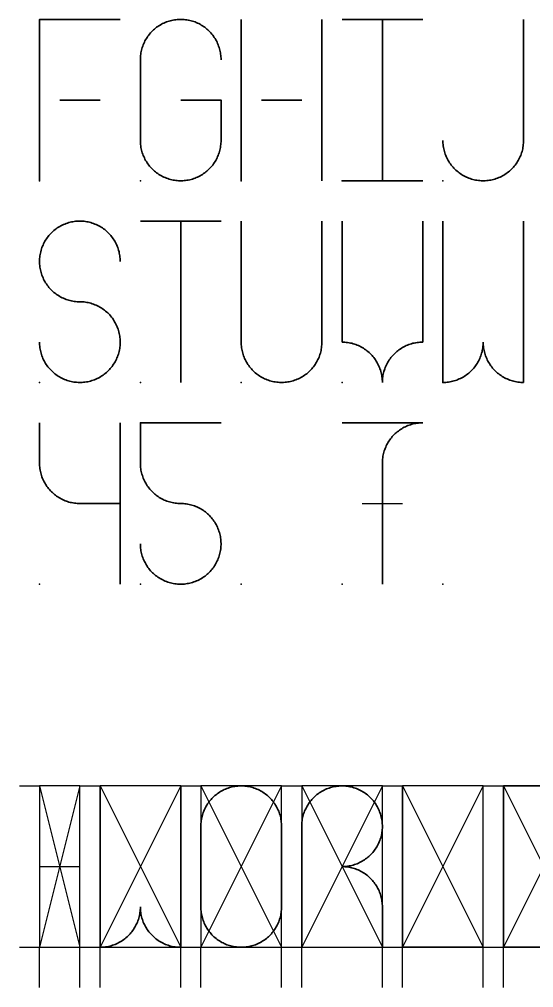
# Model space of a CAD drawing. Header units: millimetres. Extents: x -1 to 74, y -20 to 28.
# Drawn here: x 24 to 49.5, y -20 to 28 of the extents above; entities that cross this region are included whole.
import ezdxf

# ---------------------------------------------------------------- set-up
doc = ezdxf.new("R2010")
doc.units = ezdxf.units.MM
doc.header["$MEASUREMENT"] = 0
doc.layers.add('CALIBRATION', color=254, linetype='Continuous', true_color=0xe6e6e6)
doc.layers.add('CHARACTERS', color=178, linetype='Continuous', true_color=0x000000)

msp = doc.modelspace()

# ---------------------------------------------------------------- linework, layer by layer
at = {"layer": 'CALIBRATION'}
for points in [[(24, -10), (25, -10)], [(25, -10), (27, -18)], [(27, -10), (25, -18)], [(27, -10), (28, -10)], [(28, -10), (32, -18)], [(32, -10), (28, -18)], [(32, -10), (33, -10)], [(33, -10), (37, -18)], [(37, -10), (33, -18)], [(37, -10), (38, -10)], [(38, -10), (42, -18)], [(42, -10), (38, -18)], [(42, -10), (43, -10)], [(43, -10), (47, -18)], [(47, -10), (43, -18)], [(47, -10), (48, -10)], [(48, -10), (52, -18)], [(52, -10), (48, -18)], [(24, -18), (25, -18)], [(25, -20), (25, -18)], [(27, -18), (28, -18)], [(27, -20), (27, -18)], [(28, -20), (28, -18)], [(32, -18), (33, -18)], [(32, -20), (32, -18)], [(33, -20), (33, -18)], [(37, -18), (38, -18)], [(37, -20), (37, -18)], [(38, -20), (38, -18)], [(42, -18), (43, -18)], [(42, -20), (42, -18)], [(43, -20), (43, -18)], [(47, -18), (48, -18)], [(47, -20), (47, -18)], [(48, -20), (48, -18)]]:
    msp.add_lwpolyline(points, dxfattribs=at)
for points in [[(25, -18), (27, -18), (27, -10), (25, -10)], [(28, -18), (32, -18), (32, -10), (28, -10)], [(33, -18), (37, -18), (37, -10), (33, -10)], [(38, -18), (42, -18), (42, -10), (38, -10)], [(43, -18), (47, -18), (47, -10), (43, -10)], [(48, -18), (52, -18), (52, -10), (48, -10)]]:
    msp.add_lwpolyline(points, close=True, dxfattribs=at)
for p in [(25, 20), (30, 20), (35, 20), (40, 20), (45, 20), (25, 10), (30, 10), (35, 10), (40, 10), (45, 10), (25, 0), (30, 0), (35, 0), (40, 0), (45, 0)]:
    msp.add_point(p, dxfattribs=at)
at = {"layer": 'CHARACTERS', "color": 250, "lineweight": 35, "true_color": 0x333333}
for points in [[(29, 28), (25, 28), (25, 20)], [(30, 26), (30.001, 26.069), (30.005, 26.138), (30.011, 26.207), (30.019, 26.275), (30.03, 26.344), (30.043, 26.411), (30.058, 26.479), (30.076, 26.545), (30.096, 26.611), (30.118, 26.677), (30.142, 26.741), (30.169, 26.805), (30.198, 26.868), (30.229, 26.929), (30.262, 26.99), (30.297, 27.049), (30.335, 27.108), (30.374, 27.164), (30.415, 27.22), (30.458, 27.274), (30.503, 27.326), (30.55, 27.377), (30.598, 27.426), (30.648, 27.474), (30.7, 27.52), (30.753, 27.564), (30.808, 27.606), (30.864, 27.646), (30.921, 27.684), (30.98, 27.72), (31.04, 27.755), (31.101, 27.787), (31.163, 27.817), (31.227, 27.844), (31.291, 27.87), (31.356, 27.893), (31.421, 27.915), (31.488, 27.933), (31.555, 27.95), (31.623, 27.964), (31.691, 27.976), (31.759, 27.985), (31.828, 27.993), (31.896, 27.997), (31.965, 28), (32.035, 28), (32.104, 27.997), (32.172, 27.993), (32.241, 27.985), (32.309, 27.976), (32.377, 27.964), (32.445, 27.95), (32.512, 27.933), (32.579, 27.915), (32.644, 27.893), (32.709, 27.87), (32.773, 27.844), (32.837, 27.817), (32.899, 27.787), (32.96, 27.755), (33.02, 27.72), (33.079, 27.684), (33.136, 27.646), (33.192, 27.606), (33.247, 27.564), (33.3, 27.52), (33.352, 27.474), (33.402, 27.426), (33.45, 27.377), (33.497, 27.326), (33.542, 27.274), (33.585, 27.22), (33.626, 27.164), (33.665, 27.108), (33.703, 27.049), (33.738, 26.99), (33.771, 26.929), (33.802, 26.868), (33.831, 26.805), (33.858, 26.741), (33.882, 26.677), (33.904, 26.611), (33.924, 26.545), (33.942, 26.479), (33.957, 26.411), (33.97, 26.344), (33.981, 26.275), (33.989, 26.207), (33.995, 26.138), (33.999, 26.069), (34, 26)], [(35, 28), (35, 20)], [(39, 28), (39, 20)], [(40, 28), (44, 28)], [(42, 28), (42, 20)], [(49, 28), (49, 22)], [(30, 22), (30, 26)], [(26, 24), (28, 24)], [(32, 24), (34, 24), (34, 22)], [(36, 24), (38, 24)], [(34, 22), (33.999, 21.931), (33.995, 21.862), (33.989, 21.793), (33.981, 21.725), (33.97, 21.656), (33.957, 21.589), (33.942, 21.521), (33.924, 21.455), (33.904, 21.389), (33.882, 21.323), (33.858, 21.259), (33.831, 21.195), (33.802, 21.132), (33.771, 21.071), (33.738, 21.01), (33.703, 20.951), (33.665, 20.892), (33.626, 20.836), (33.585, 20.78), (33.542, 20.726), (33.497, 20.674), (33.45, 20.623), (33.402, 20.574), (33.352, 20.526), (33.3, 20.48), (33.247, 20.436), (33.192, 20.394), (33.136, 20.354), (33.079, 20.316), (33.02, 20.28), (32.96, 20.245), (32.899, 20.213), (32.837, 20.183), (32.773, 20.156), (32.709, 20.13), (32.644, 20.107), (32.579, 20.085), (32.512, 20.067), (32.445, 20.05), (32.377, 20.036), (32.309, 20.024), (32.241, 20.015), (32.172, 20.007), (32.104, 20.003), (32.035, 20), (31.965, 20), (31.896, 20.003), (31.828, 20.007), (31.759, 20.015), (31.691, 20.024), (31.623, 20.036), (31.555, 20.05), (31.488, 20.067), (31.421, 20.085), (31.356, 20.107), (31.291, 20.13), (31.227, 20.156), (31.163, 20.183), (31.101, 20.213), (31.04, 20.245), (30.98, 20.28), (30.921, 20.316), (30.864, 20.354), (30.808, 20.394), (30.753, 20.436), (30.7, 20.48), (30.648, 20.526), (30.598, 20.574), (30.55, 20.623), (30.503, 20.674), (30.458, 20.726), (30.415, 20.78), (30.374, 20.836), (30.335, 20.892), (30.297, 20.951), (30.262, 21.01), (30.229, 21.071), (30.198, 21.132), (30.169, 21.195), (30.142, 21.259), (30.118, 21.323), (30.096, 21.389), (30.076, 21.455), (30.058, 21.521), (30.043, 21.589), (30.03, 21.656), (30.019, 21.725), (30.011, 21.793), (30.005, 21.862), (30.001, 21.931), (30, 22)], [(49, 22), (48.999, 21.931), (48.995, 21.862), (48.989, 21.793), (48.981, 21.725), (48.97, 21.656), (48.957, 21.589), (48.942, 21.521), (48.924, 21.455), (48.904, 21.389), (48.882, 21.323), (48.858, 21.259), (48.831, 21.195), (48.802, 21.132), (48.771, 21.071), (48.738, 21.01), (48.703, 20.951), (48.665, 20.892), (48.626, 20.836), (48.585, 20.78), (48.542, 20.726), (48.497, 20.674), (48.45, 20.623), (48.402, 20.574), (48.352, 20.526), (48.3, 20.48), (48.247, 20.436), (48.192, 20.394), (48.136, 20.354), (48.079, 20.316), (48.02, 20.28), (47.96, 20.245), (47.899, 20.213), (47.837, 20.183), (47.773, 20.156), (47.709, 20.13), (47.644, 20.107), (47.579, 20.085), (47.512, 20.067), (47.445, 20.05), (47.377, 20.036), (47.309, 20.024), (47.241, 20.015), (47.172, 20.007), (47.104, 20.003), (47.035, 20), (46.965, 20), (46.896, 20.003), (46.828, 20.007), (46.759, 20.015), (46.691, 20.024), (46.623, 20.036), (46.555, 20.05), (46.488, 20.067), (46.421, 20.085), (46.356, 20.107), (46.291, 20.13), (46.227, 20.156), (46.163, 20.183), (46.101, 20.213), (46.04, 20.245), (45.98, 20.28), (45.921, 20.316), (45.864, 20.354), (45.808, 20.394), (45.753, 20.436), (45.7, 20.48), (45.648, 20.526), (45.598, 20.574), (45.55, 20.623), (45.503, 20.674), (45.458, 20.726), (45.415, 20.78), (45.374, 20.836), (45.335, 20.892), (45.297, 20.951), (45.262, 21.01), (45.229, 21.071), (45.198, 21.132), (45.169, 21.195), (45.142, 21.259), (45.118, 21.323), (45.096, 21.389), (45.076, 21.455), (45.058, 21.521), (45.043, 21.589), (45.03, 21.656), (45.019, 21.725), (45.011, 21.793), (45.005, 21.862), (45.001, 21.931), (45, 22)], [(40, 20), (44, 20)], [(27, 14), (26.93, 14.001), (26.86, 14.005), (26.791, 14.011), (26.722, 14.019), (26.653, 14.03), (26.584, 14.044), (26.516, 14.059), (26.449, 14.077), (26.382, 14.098), (26.316, 14.121), (26.251, 14.146), (26.187, 14.173), (26.123, 14.202), (26.061, 14.234), (26, 14.268), (25.94, 14.304), (25.882, 14.342), (25.824, 14.382), (25.769, 14.424), (25.714, 14.468), (25.662, 14.514), (25.611, 14.561), (25.561, 14.611), (25.514, 14.662), (25.468, 14.714), (25.424, 14.769), (25.382, 14.824), (25.342, 14.882), (25.304, 14.94), (25.268, 15), (25.234, 15.061), (25.202, 15.123), (25.173, 15.187), (25.146, 15.251), (25.121, 15.316), (25.098, 15.382), (25.077, 15.449), (25.059, 15.516), (25.044, 15.584), (25.03, 15.653), (25.019, 15.722), (25.011, 15.791), (25.005, 15.86), (25.001, 15.93), (25, 16), (25.001, 16.07), (25.005, 16.14), (25.011, 16.209), (25.019, 16.278), (25.03, 16.347), (25.044, 16.416), (25.059, 16.484), (25.077, 16.551), (25.098, 16.618), (25.121, 16.684), (25.146, 16.749), (25.173, 16.813), (25.202, 16.877), (25.234, 16.939), (25.268, 17), (25.304, 17.06), (25.342, 17.118), (25.382, 17.176), (25.424, 17.231), (25.468, 17.286), (25.514, 17.338), (25.561, 17.389), (25.611, 17.439), (25.662, 17.486), (25.714, 17.532), (25.769, 17.576), (25.824, 17.618), (25.882, 17.658), (25.94, 17.696), (26, 17.732), (26.061, 17.766), (26.123, 17.798), (26.187, 17.827), (26.251, 17.854), (26.316, 17.879), (26.382, 17.902), (26.449, 17.923), (26.516, 17.941), (26.584, 17.956), (26.653, 17.97), (26.722, 17.981), (26.791, 17.989), (26.86, 17.995), (26.93, 17.999), (27, 18), (27.07, 17.999), (27.14, 17.995), (27.209, 17.989), (27.278, 17.981), (27.347, 17.97), (27.416, 17.956), (27.484, 17.941), (27.551, 17.923), (27.618, 17.902), (27.684, 17.879), (27.749, 17.854), (27.813, 17.827), (27.877, 17.798), (27.939, 17.766), (28, 17.732), (28.06, 17.696), (28.118, 17.658), (28.176, 17.618), (28.231, 17.576), (28.286, 17.532), (28.338, 17.486), (28.389, 17.439), (28.439, 17.389), (28.486, 17.338), (28.532, 17.286), (28.576, 17.231), (28.618, 17.176), (28.658, 17.118), (28.696, 17.06), (28.732, 17), (28.766, 16.939), (28.798, 16.877), (28.827, 16.813), (28.854, 16.749), (28.879, 16.684), (28.902, 16.618), (28.923, 16.551), (28.941, 16.484), (28.956, 16.416), (28.97, 16.347), (28.981, 16.278), (28.989, 16.209), (28.995, 16.14), (28.999, 16.07), (29, 16)], [(30, 18), (34, 18)], [(32, 18), (32, 10)], [(35, 12), (35, 18)], [(39, 18), (39, 12)], [(40, 12), (40, 18)], [(44, 18), (44, 12)], [(45, 10), (45, 18)], [(49, 18), (49, 10)], [(25, 12), (25.001, 11.931), (25.005, 11.862), (25.011, 11.792), (25.019, 11.724), (25.03, 11.655), (25.043, 11.587), (25.059, 11.52), (25.076, 11.453), (25.096, 11.386), (25.119, 11.321), (25.144, 11.256), (25.17, 11.192), (25.199, 11.129), (25.231, 11.067), (25.264, 11.007), (25.3, 10.947), (25.337, 10.889), (25.377, 10.832), (25.418, 10.776), (25.461, 10.722), (25.507, 10.67), (25.553, 10.619), (25.602, 10.57), (25.653, 10.522), (25.705, 10.476), (25.758, 10.432), (25.813, 10.39), (25.87, 10.35), (25.928, 10.312), (25.987, 10.276), (26.047, 10.242), (26.109, 10.21), (26.171, 10.18), (26.235, 10.152), (26.299, 10.127), (26.364, 10.104), (26.43, 10.083), (26.497, 10.064), (26.565, 10.048), (26.633, 10.034), (26.701, 10.023), (26.77, 10.013), (26.838, 10.007), (26.908, 10.002), (26.977, 10), (27.046, 10.001), (27.115, 10.003), (27.185, 10.009), (27.253, 10.016), (27.322, 10.026), (27.39, 10.038), (27.458, 10.053), (27.525, 10.07), (27.592, 10.09), (27.657, 10.111), (27.722, 10.135), (27.787, 10.161), (27.85, 10.19), (27.912, 10.22), (27.973, 10.253), (28.033, 10.288), (28.092, 10.324), (28.149, 10.363), (28.205, 10.404), (28.26, 10.447), (28.313, 10.491), (28.364, 10.538), (28.414, 10.586), (28.462, 10.636), (28.509, 10.687), (28.553, 10.74), (28.596, 10.795), (28.637, 10.851), (28.676, 10.908), (28.712, 10.967), (28.747, 11.027), (28.78, 11.088), (28.81, 11.15), (28.839, 11.213), (28.865, 11.278), (28.889, 11.343), (28.91, 11.408), (28.93, 11.475), (28.947, 11.542), (28.962, 11.61), (28.974, 11.678), (28.984, 11.747), (28.991, 11.815), (28.997, 11.885), (28.999, 11.954), (29, 12.023), (28.998, 12.092), (28.993, 12.162), (28.987, 12.23), (28.977, 12.299), (28.966, 12.367), (28.952, 12.435), (28.936, 12.503), (28.917, 12.57), (28.896, 12.636), (28.873, 12.701), (28.848, 12.765), (28.82, 12.829), (28.79, 12.891), (28.758, 12.953), (28.724, 13.013), (28.688, 13.072), (28.65, 13.13), (28.61, 13.187), (28.568, 13.242), (28.524, 13.295), (28.478, 13.347), (28.43, 13.398), (28.381, 13.447), (28.33, 13.493), (28.278, 13.539), (28.224, 13.582), (28.168, 13.623), (28.111, 13.663), (28.053, 13.7), (27.993, 13.736), (27.933, 13.769), (27.871, 13.801), (27.808, 13.83), (27.744, 13.856), (27.679, 13.881), (27.614, 13.904), (27.547, 13.924), (27.48, 13.941), (27.413, 13.957), (27.345, 13.97), (27.276, 13.981), (27.208, 13.989), (27.138, 13.995), (27.069, 13.999), (27, 14)], [(39, 12), (38.999, 11.931), (38.995, 11.862), (38.989, 11.793), (38.981, 11.725), (38.97, 11.656), (38.957, 11.589), (38.942, 11.521), (38.924, 11.455), (38.904, 11.389), (38.882, 11.323), (38.858, 11.259), (38.831, 11.195), (38.802, 11.132), (38.771, 11.071), (38.738, 11.01), (38.703, 10.951), (38.665, 10.892), (38.626, 10.836), (38.585, 10.78), (38.542, 10.726), (38.497, 10.674), (38.45, 10.623), (38.402, 10.574), (38.352, 10.526), (38.3, 10.48), (38.247, 10.436), (38.192, 10.394), (38.136, 10.354), (38.079, 10.316), (38.02, 10.28), (37.96, 10.245), (37.899, 10.213), (37.837, 10.183), (37.773, 10.156), (37.709, 10.13), (37.644, 10.107), (37.579, 10.085), (37.512, 10.067), (37.445, 10.05), (37.377, 10.036), (37.309, 10.024), (37.241, 10.015), (37.172, 10.007), (37.104, 10.003), (37.035, 10), (36.965, 10), (36.896, 10.003), (36.828, 10.007), (36.759, 10.015), (36.691, 10.024), (36.623, 10.036), (36.555, 10.05), (36.488, 10.067), (36.421, 10.085), (36.356, 10.107), (36.291, 10.13), (36.227, 10.156), (36.163, 10.183), (36.101, 10.213), (36.04, 10.245), (35.98, 10.28), (35.921, 10.316), (35.864, 10.354), (35.808, 10.394), (35.753, 10.436), (35.7, 10.48), (35.648, 10.526), (35.598, 10.574), (35.55, 10.623), (35.503, 10.674), (35.458, 10.726), (35.415, 10.78), (35.374, 10.836), (35.335, 10.892), (35.297, 10.951), (35.262, 11.01), (35.229, 11.071), (35.198, 11.132), (35.169, 11.195), (35.142, 11.259), (35.118, 11.323), (35.096, 11.389), (35.076, 11.455), (35.058, 11.521), (35.043, 11.589), (35.03, 11.656), (35.019, 11.725), (35.011, 11.793), (35.005, 11.862), (35.001, 11.931), (35, 12)], [(42, 10), (41.999, 10.07), (41.995, 10.14), (41.989, 10.209), (41.981, 10.278), (41.97, 10.347), (41.956, 10.416), (41.941, 10.484), (41.923, 10.551), (41.902, 10.618), (41.879, 10.684), (41.854, 10.749), (41.827, 10.813), (41.798, 10.877), (41.766, 10.939), (41.732, 11), (41.696, 11.06), (41.658, 11.118), (41.618, 11.176), (41.576, 11.231), (41.532, 11.286), (41.486, 11.338), (41.439, 11.389), (41.389, 11.439), (41.338, 11.486), (41.286, 11.532), (41.231, 11.576), (41.176, 11.618), (41.118, 11.658), (41.06, 11.696), (41, 11.732), (40.939, 11.766), (40.877, 11.798), (40.813, 11.827), (40.749, 11.854), (40.684, 11.879), (40.618, 11.902), (40.551, 11.923), (40.484, 11.941), (40.416, 11.956), (40.347, 11.97), (40.278, 11.981), (40.209, 11.989), (40.14, 11.995), (40.07, 11.999), (40, 12)], [(44, 12), (43.93, 11.999), (43.86, 11.995), (43.791, 11.989), (43.722, 11.981), (43.653, 11.97), (43.584, 11.956), (43.516, 11.941), (43.449, 11.923), (43.382, 11.902), (43.316, 11.879), (43.251, 11.854), (43.187, 11.827), (43.123, 11.798), (43.061, 11.766), (43, 11.732), (42.94, 11.696), (42.882, 11.658), (42.824, 11.618), (42.769, 11.576), (42.714, 11.532), (42.662, 11.486), (42.611, 11.439), (42.561, 11.389), (42.514, 11.338), (42.468, 11.286), (42.424, 11.231), (42.382, 11.176), (42.342, 11.118), (42.304, 11.06), (42.268, 11), (42.234, 10.939), (42.202, 10.877), (42.173, 10.813), (42.146, 10.749), (42.121, 10.684), (42.098, 10.618), (42.077, 10.551), (42.059, 10.484), (42.044, 10.416), (42.03, 10.347), (42.019, 10.278), (42.011, 10.209), (42.005, 10.14), (42.001, 10.07), (42, 10)], [(47, 12), (46.999, 11.93), (46.995, 11.86), (46.989, 11.791), (46.981, 11.722), (46.97, 11.653), (46.956, 11.584), (46.941, 11.516), (46.923, 11.449), (46.902, 11.382), (46.879, 11.316), (46.854, 11.251), (46.827, 11.187), (46.798, 11.123), (46.766, 11.061), (46.732, 11), (46.696, 10.94), (46.658, 10.882), (46.618, 10.824), (46.576, 10.769), (46.532, 10.714), (46.486, 10.662), (46.439, 10.611), (46.389, 10.561), (46.338, 10.514), (46.286, 10.468), (46.231, 10.424), (46.176, 10.382), (46.118, 10.342), (46.06, 10.304), (46, 10.268), (45.939, 10.234), (45.877, 10.202), (45.813, 10.173), (45.749, 10.146), (45.684, 10.121), (45.618, 10.098), (45.551, 10.077), (45.484, 10.059), (45.416, 10.044), (45.347, 10.03), (45.278, 10.019), (45.209, 10.011), (45.14, 10.005), (45.07, 10.001), (45, 10)], [(49, 10), (48.93, 10.001), (48.86, 10.005), (48.791, 10.011), (48.722, 10.019), (48.653, 10.03), (48.584, 10.044), (48.516, 10.059), (48.449, 10.077), (48.382, 10.098), (48.316, 10.121), (48.251, 10.146), (48.187, 10.173), (48.123, 10.202), (48.061, 10.234), (48, 10.268), (47.94, 10.304), (47.882, 10.342), (47.824, 10.382), (47.769, 10.424), (47.714, 10.468), (47.662, 10.514), (47.611, 10.561), (47.561, 10.611), (47.514, 10.662), (47.468, 10.714), (47.424, 10.769), (47.382, 10.824), (47.342, 10.882), (47.304, 10.94), (47.268, 11), (47.234, 11.061), (47.202, 11.123), (47.173, 11.187), (47.146, 11.251), (47.121, 11.316), (47.098, 11.382), (47.077, 11.449), (47.059, 11.516), (47.044, 11.584), (47.03, 11.653), (47.019, 11.722), (47.011, 11.791), (47.005, 11.86), (47.001, 11.93), (47, 12)], [(25, 6), (25, 8)], [(29, 8), (29, 0)], [(30, 6), (30, 8), (34, 8)], [(40, 8), (44, 8)], [(44, 8), (43.932, 7.999), (43.864, 7.995), (43.795, 7.99), (43.728, 7.981), (43.66, 7.971), (43.593, 7.958), (43.526, 7.943), (43.46, 7.926), (43.395, 7.906), (43.33, 7.885), (43.266, 7.861), (43.203, 7.834), (43.141, 7.806), (43.08, 7.776), (43.02, 7.743), (42.961, 7.709), (42.903, 7.672), (42.847, 7.634), (42.792, 7.594), (42.738, 7.551), (42.686, 7.507), (42.635, 7.462), (42.586, 7.414), (42.538, 7.365), (42.493, 7.314), (42.449, 7.262), (42.406, 7.208), (42.366, 7.153), (42.328, 7.097), (42.291, 7.039), (42.257, 6.98), (42.224, 6.92), (42.194, 6.859), (42.166, 6.797), (42.139, 6.734), (42.115, 6.67), (42.094, 6.605), (42.074, 6.54), (42.057, 6.474), (42.042, 6.407), (42.029, 6.34), (42.019, 6.272), (42.01, 6.205), (42.005, 6.136), (42.001, 6.068), (42, 6)], [(27, 4), (26.932, 4.001), (26.864, 4.005), (26.795, 4.01), (26.728, 4.019), (26.66, 4.029), (26.593, 4.042), (26.526, 4.057), (26.46, 4.074), (26.395, 4.094), (26.33, 4.115), (26.266, 4.139), (26.203, 4.166), (26.141, 4.194), (26.08, 4.224), (26.02, 4.257), (25.961, 4.291), (25.903, 4.328), (25.847, 4.366), (25.792, 4.406), (25.738, 4.449), (25.686, 4.493), (25.635, 4.538), (25.586, 4.586), (25.538, 4.635), (25.493, 4.686), (25.449, 4.738), (25.406, 4.792), (25.366, 4.847), (25.328, 4.903), (25.291, 4.961), (25.257, 5.02), (25.224, 5.08), (25.194, 5.141), (25.166, 5.203), (25.139, 5.266), (25.115, 5.33), (25.094, 5.395), (25.074, 5.46), (25.057, 5.526), (25.042, 5.593), (25.029, 5.66), (25.019, 5.728), (25.01, 5.795), (25.005, 5.864), (25.001, 5.932), (25, 6)], [(32, 4), (31.93, 4.001), (31.86, 4.005), (31.791, 4.011), (31.722, 4.019), (31.653, 4.03), (31.584, 4.044), (31.516, 4.059), (31.449, 4.077), (31.382, 4.098), (31.316, 4.121), (31.251, 4.146), (31.187, 4.173), (31.123, 4.202), (31.061, 4.234), (31, 4.268), (30.94, 4.304), (30.882, 4.342), (30.824, 4.382), (30.769, 4.424), (30.714, 4.468), (30.662, 4.514), (30.611, 4.561), (30.561, 4.611), (30.514, 4.662), (30.468, 4.714), (30.424, 4.769), (30.382, 4.824), (30.342, 4.882), (30.304, 4.94), (30.268, 5), (30.234, 5.061), (30.202, 5.123), (30.173, 5.187), (30.146, 5.251), (30.121, 5.316), (30.098, 5.382), (30.077, 5.449), (30.059, 5.516), (30.044, 5.584), (30.03, 5.653), (30.019, 5.722), (30.011, 5.791), (30.005, 5.86), (30.001, 5.93), (30, 6)], [(42, 6), (42, 0)], [(29, 4), (27, 4)], [(30, 2), (30.001, 1.931), (30.005, 1.862), (30.011, 1.792), (30.019, 1.724), (30.03, 1.655), (30.043, 1.587), (30.059, 1.52), (30.076, 1.453), (30.096, 1.386), (30.119, 1.321), (30.144, 1.256), (30.17, 1.192), (30.199, 1.129), (30.231, 1.067), (30.264, 1.007), (30.3, 0.947), (30.337, 0.889), (30.377, 0.832), (30.418, 0.776), (30.461, 0.722), (30.507, 0.67), (30.553, 0.619), (30.602, 0.57), (30.653, 0.522), (30.705, 0.476), (30.758, 0.432), (30.813, 0.39), (30.87, 0.35), (30.928, 0.312), (30.987, 0.276), (31.047, 0.242), (31.109, 0.21), (31.171, 0.18), (31.235, 0.152), (31.299, 0.127), (31.364, 0.104), (31.43, 0.083), (31.497, 0.064), (31.565, 0.048), (31.633, 0.034), (31.701, 0.023), (31.77, 0.013), (31.838, 0.007), (31.908, 0.002), (31.977, 0), (32.046, 0.001), (32.115, 0.003), (32.185, 0.009), (32.253, 0.016), (32.322, 0.026), (32.39, 0.038), (32.458, 0.053), (32.525, 0.07), (32.592, 0.09), (32.657, 0.111), (32.722, 0.135), (32.787, 0.161), (32.85, 0.19), (32.912, 0.22), (32.973, 0.253), (33.033, 0.288), (33.092, 0.324), (33.149, 0.363), (33.205, 0.404), (33.26, 0.447), (33.313, 0.491), (33.364, 0.538), (33.414, 0.586), (33.462, 0.636), (33.509, 0.687), (33.553, 0.74), (33.596, 0.795), (33.637, 0.851), (33.676, 0.908), (33.712, 0.967), (33.747, 1.027), (33.78, 1.088), (33.81, 1.15), (33.839, 1.213), (33.865, 1.278), (33.889, 1.343), (33.91, 1.408), (33.93, 1.475), (33.947, 1.542), (33.962, 1.61), (33.974, 1.678), (33.984, 1.747), (33.991, 1.815), (33.997, 1.885), (33.999, 1.954), (34, 2.023), (33.998, 2.092), (33.993, 2.162), (33.987, 2.23), (33.977, 2.299), (33.966, 2.367), (33.952, 2.435), (33.936, 2.503), (33.917, 2.57), (33.896, 2.636), (33.873, 2.701), (33.848, 2.765), (33.82, 2.829), (33.79, 2.891), (33.758, 2.953), (33.724, 3.013), (33.688, 3.072), (33.65, 3.13), (33.61, 3.187), (33.568, 3.242), (33.524, 3.295), (33.478, 3.347), (33.43, 3.398), (33.381, 3.447), (33.33, 3.493), (33.278, 3.539), (33.224, 3.582), (33.168, 3.623), (33.111, 3.663), (33.053, 3.7), (32.993, 3.736), (32.933, 3.769), (32.871, 3.801), (32.808, 3.83), (32.744, 3.856), (32.679, 3.881), (32.614, 3.904), (32.547, 3.924), (32.48, 3.941), (32.413, 3.957), (32.345, 3.97), (32.276, 3.981), (32.208, 3.989), (32.138, 3.995), (32.069, 3.999), (32, 4)], [(28, -18), (28, -10)], [(32, -10), (32, -18)], [(33, -12), (33.001, -11.931), (33.005, -11.862), (33.011, -11.793), (33.019, -11.725), (33.03, -11.656), (33.043, -11.589), (33.058, -11.521), (33.076, -11.455), (33.096, -11.389), (33.118, -11.323), (33.142, -11.259), (33.169, -11.195), (33.198, -11.132), (33.229, -11.071), (33.262, -11.01), (33.297, -10.951), (33.335, -10.892), (33.374, -10.836), (33.415, -10.78), (33.458, -10.726), (33.503, -10.674), (33.55, -10.623), (33.598, -10.574), (33.648, -10.526), (33.7, -10.48), (33.753, -10.436), (33.808, -10.394), (33.864, -10.354), (33.921, -10.316), (33.98, -10.28), (34.04, -10.245), (34.101, -10.213), (34.163, -10.183), (34.227, -10.156), (34.291, -10.13), (34.356, -10.107), (34.421, -10.085), (34.488, -10.067), (34.555, -10.05), (34.623, -10.036), (34.691, -10.024), (34.759, -10.015), (34.828, -10.007), (34.896, -10.003), (34.965, -10), (35.035, -10), (35.104, -10.003), (35.172, -10.007), (35.241, -10.015), (35.309, -10.024), (35.377, -10.036), (35.445, -10.05), (35.512, -10.067), (35.579, -10.085), (35.644, -10.107), (35.709, -10.13), (35.773, -10.156), (35.837, -10.183), (35.899, -10.213), (35.96, -10.245), (36.02, -10.28), (36.079, -10.316), (36.136, -10.354), (36.192, -10.394), (36.247, -10.436), (36.3, -10.48), (36.352, -10.526), (36.402, -10.574), (36.45, -10.623), (36.497, -10.674), (36.542, -10.726), (36.585, -10.78), (36.626, -10.836), (36.665, -10.892), (36.703, -10.951), (36.738, -11.01), (36.771, -11.071), (36.802, -11.132), (36.831, -11.195), (36.858, -11.259), (36.882, -11.323), (36.904, -11.389), (36.924, -11.455), (36.942, -11.521), (36.957, -11.589), (36.97, -11.656), (36.981, -11.725), (36.989, -11.793), (36.995, -11.862), (36.999, -11.931), (37, -12)], [(38, -12), (38.001, -11.931), (38.005, -11.862), (38.011, -11.792), (38.019, -11.724), (38.03, -11.655), (38.043, -11.587), (38.059, -11.52), (38.076, -11.453), (38.096, -11.386), (38.119, -11.321), (38.144, -11.256), (38.17, -11.192), (38.199, -11.129), (38.231, -11.067), (38.264, -11.007), (38.3, -10.947), (38.337, -10.889), (38.377, -10.832), (38.418, -10.776), (38.461, -10.722), (38.507, -10.67), (38.553, -10.619), (38.602, -10.57), (38.653, -10.522), (38.705, -10.476), (38.758, -10.432), (38.813, -10.39), (38.87, -10.35), (38.928, -10.312), (38.987, -10.276), (39.047, -10.242), (39.109, -10.21), (39.171, -10.18), (39.235, -10.152), (39.299, -10.127), (39.364, -10.104), (39.43, -10.083), (39.497, -10.064), (39.565, -10.048), (39.633, -10.034), (39.701, -10.023), (39.77, -10.013), (39.838, -10.007), (39.908, -10.002), (39.977, -10), (40.046, -10.001), (40.115, -10.003), (40.185, -10.009), (40.253, -10.016), (40.322, -10.026), (40.39, -10.038), (40.458, -10.053), (40.525, -10.07), (40.592, -10.09), (40.657, -10.111), (40.722, -10.135), (40.787, -10.161), (40.85, -10.19), (40.912, -10.22), (40.973, -10.253), (41.033, -10.288), (41.092, -10.324), (41.149, -10.363), (41.205, -10.404), (41.26, -10.447), (41.313, -10.491), (41.364, -10.538), (41.414, -10.586), (41.462, -10.636), (41.509, -10.687), (41.553, -10.74), (41.596, -10.795), (41.637, -10.851), (41.676, -10.908), (41.712, -10.967), (41.747, -11.027), (41.78, -11.088), (41.81, -11.15), (41.839, -11.213), (41.865, -11.278), (41.889, -11.343), (41.91, -11.408), (41.93, -11.475), (41.947, -11.542), (41.962, -11.61), (41.974, -11.678), (41.984, -11.747), (41.991, -11.815), (41.997, -11.885), (41.999, -11.954), (42, -12.023), (41.998, -12.092), (41.993, -12.162), (41.987, -12.23), (41.977, -12.299), (41.966, -12.367), (41.952, -12.435), (41.936, -12.503), (41.917, -12.57), (41.896, -12.636), (41.873, -12.701), (41.848, -12.765), (41.82, -12.829), (41.79, -12.891), (41.758, -12.953), (41.724, -13.013), (41.688, -13.072), (41.65, -13.13), (41.61, -13.187), (41.568, -13.242), (41.524, -13.295), (41.478, -13.347), (41.43, -13.398), (41.381, -13.447), (41.33, -13.493), (41.278, -13.539), (41.224, -13.582), (41.168, -13.623), (41.111, -13.663), (41.053, -13.7), (40.993, -13.736), (40.933, -13.769), (40.871, -13.801), (40.808, -13.83), (40.744, -13.856), (40.679, -13.881), (40.614, -13.904), (40.547, -13.924), (40.48, -13.941), (40.413, -13.957), (40.345, -13.97), (40.276, -13.981), (40.208, -13.989), (40.138, -13.995), (40.069, -13.999), (40, -14)], [(47, -18), (43, -18), (43, -10)], [(50, -18), (48, -18), (48, -10), (50, -10)], [(33, -16), (33, -12)], [(37, -12), (37, -16)], [(38, -18), (38, -12)], [(40, -14), (40.068, -14.001), (40.136, -14.005), (40.205, -14.01), (40.272, -14.019), (40.34, -14.029), (40.407, -14.042), (40.474, -14.057), (40.54, -14.074), (40.605, -14.094), (40.67, -14.115), (40.734, -14.139), (40.797, -14.166), (40.859, -14.194), (40.92, -14.224), (40.98, -14.257), (41.039, -14.291), (41.097, -14.328), (41.153, -14.366), (41.208, -14.406), (41.262, -14.449), (41.314, -14.493), (41.365, -14.538), (41.414, -14.586), (41.462, -14.635), (41.507, -14.686), (41.551, -14.738), (41.594, -14.792), (41.634, -14.847), (41.672, -14.903), (41.709, -14.961), (41.743, -15.02), (41.776, -15.08), (41.806, -15.141), (41.834, -15.203), (41.861, -15.266), (41.885, -15.33), (41.906, -15.395), (41.926, -15.46), (41.943, -15.526), (41.958, -15.593), (41.971, -15.66), (41.981, -15.728), (41.99, -15.795), (41.995, -15.864), (41.999, -15.932), (42, -16)], [(30, -16), (29.999, -16.07), (29.995, -16.14), (29.989, -16.209), (29.981, -16.278), (29.97, -16.347), (29.956, -16.416), (29.941, -16.484), (29.923, -16.551), (29.902, -16.618), (29.879, -16.684), (29.854, -16.749), (29.827, -16.813), (29.798, -16.877), (29.766, -16.939), (29.732, -17), (29.696, -17.06), (29.658, -17.118), (29.618, -17.176), (29.576, -17.231), (29.532, -17.286), (29.486, -17.338), (29.439, -17.389), (29.389, -17.439), (29.338, -17.486), (29.286, -17.532), (29.231, -17.576), (29.176, -17.618), (29.118, -17.658), (29.06, -17.696), (29, -17.732), (28.939, -17.766), (28.877, -17.798), (28.813, -17.827), (28.749, -17.854), (28.684, -17.879), (28.618, -17.902), (28.551, -17.923), (28.484, -17.941), (28.416, -17.956), (28.347, -17.97), (28.278, -17.981), (28.209, -17.989), (28.14, -17.995), (28.07, -17.999), (28, -18)], [(32, -18), (31.93, -17.999), (31.86, -17.995), (31.791, -17.989), (31.722, -17.981), (31.653, -17.97), (31.584, -17.956), (31.516, -17.941), (31.449, -17.923), (31.382, -17.902), (31.316, -17.879), (31.251, -17.854), (31.187, -17.827), (31.123, -17.798), (31.061, -17.766), (31, -17.732), (30.94, -17.696), (30.882, -17.658), (30.824, -17.618), (30.769, -17.576), (30.714, -17.532), (30.662, -17.486), (30.611, -17.439), (30.561, -17.389), (30.514, -17.338), (30.468, -17.286), (30.424, -17.231), (30.382, -17.176), (30.342, -17.118), (30.304, -17.06), (30.268, -17), (30.234, -16.939), (30.202, -16.877), (30.173, -16.813), (30.146, -16.749), (30.121, -16.684), (30.098, -16.618), (30.077, -16.551), (30.059, -16.484), (30.044, -16.416), (30.03, -16.347), (30.019, -16.278), (30.011, -16.209), (30.005, -16.14), (30.001, -16.07), (30, -16)], [(37, -16), (36.999, -16.069), (36.995, -16.138), (36.989, -16.207), (36.981, -16.275), (36.97, -16.344), (36.957, -16.411), (36.942, -16.479), (36.924, -16.545), (36.904, -16.611), (36.882, -16.677), (36.858, -16.741), (36.831, -16.805), (36.802, -16.868), (36.771, -16.929), (36.738, -16.99), (36.703, -17.049), (36.665, -17.108), (36.626, -17.164), (36.585, -17.22), (36.542, -17.274), (36.497, -17.326), (36.45, -17.377), (36.402, -17.426), (36.352, -17.474), (36.3, -17.52), (36.247, -17.564), (36.192, -17.606), (36.136, -17.646), (36.079, -17.684), (36.02, -17.72), (35.96, -17.755), (35.899, -17.787), (35.837, -17.817), (35.773, -17.844), (35.709, -17.87), (35.644, -17.893), (35.579, -17.915), (35.512, -17.933), (35.445, -17.95), (35.377, -17.964), (35.309, -17.976), (35.241, -17.985), (35.172, -17.993), (35.104, -17.997), (35.035, -18), (34.965, -18), (34.896, -17.997), (34.828, -17.993), (34.759, -17.985), (34.691, -17.976), (34.623, -17.964), (34.555, -17.95), (34.488, -17.933), (34.421, -17.915), (34.356, -17.893), (34.291, -17.87), (34.227, -17.844), (34.163, -17.817), (34.101, -17.787), (34.04, -17.755), (33.98, -17.72), (33.921, -17.684), (33.864, -17.646), (33.808, -17.606), (33.753, -17.564), (33.7, -17.52), (33.648, -17.474), (33.598, -17.426), (33.55, -17.377), (33.503, -17.326), (33.458, -17.274), (33.415, -17.22), (33.374, -17.164), (33.335, -17.108), (33.297, -17.049), (33.262, -16.99), (33.229, -16.929), (33.198, -16.868), (33.169, -16.805), (33.142, -16.741), (33.118, -16.677), (33.096, -16.611), (33.076, -16.545), (33.058, -16.479), (33.043, -16.411), (33.03, -16.344), (33.019, -16.275), (33.011, -16.207), (33.005, -16.138), (33.001, -16.069), (33, -16)], [(42, -16), (42, -18)]]:
    msp.add_lwpolyline(points, dxfattribs=at)
at = {"layer": 'CHARACTERS'}
for points in [[(41, 4), (43, 4)], [(25, -14), (27, -14)]]:
    msp.add_lwpolyline(points, dxfattribs=at)

doc.saveas('drawing.dxf')
